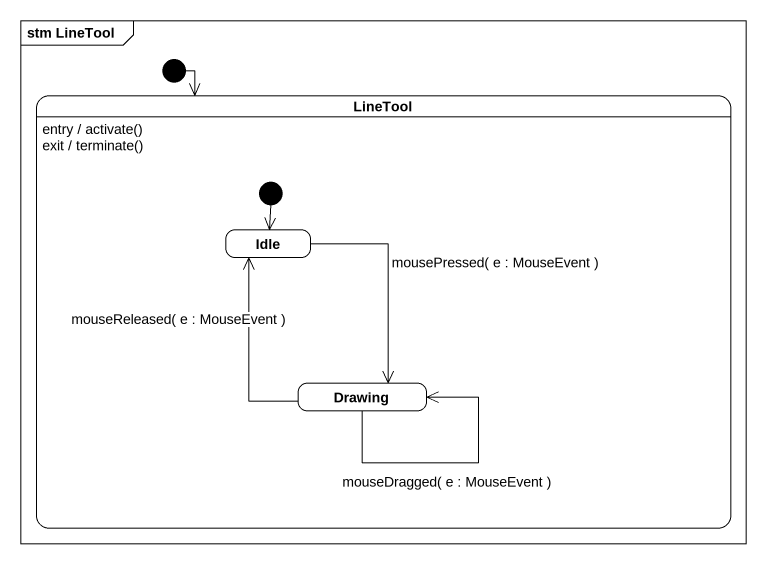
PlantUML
@startuml
mainframe stm LineTool
hide empty description
state LineTool {
  state Idle
  state Drawing
  [*] --> Idle
}
LineTool : entry / activate()
LineTool : exit / terminate()
[*] --> LineTool
Idle --> Drawing : mousePressed( e : MouseEvent )
Drawing -up-> Idle : mouseReleased( e : MouseEvent )
Drawing --> Drawing : mouseDragged( e : MouseEvent )
@enduml
